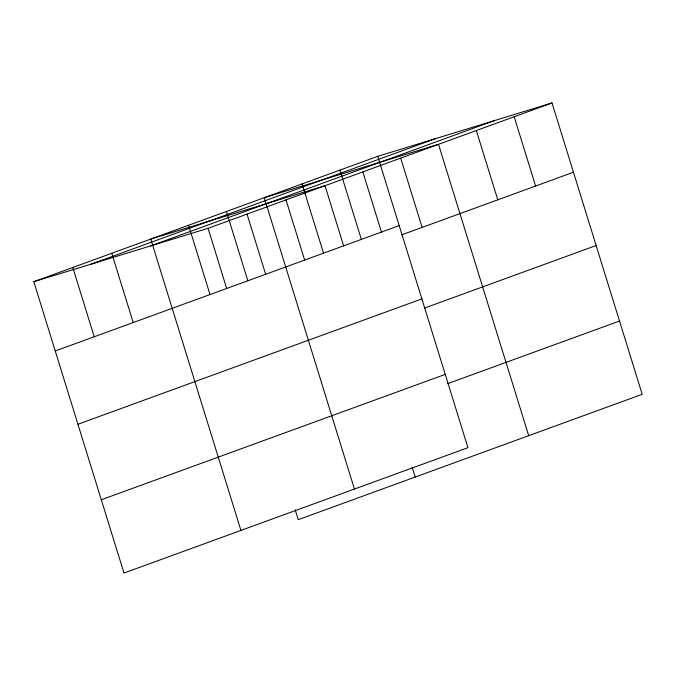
<?xml version="1.0" encoding="UTF-8"?>
<svg xmlns="http://www.w3.org/2000/svg" width="676" height="676" viewBox="0 0 676 676"><rect width="100%" height="100%" fill="white"/><g stroke="black" fill="none" stroke-linecap="round" stroke-linejoin="round"><path stroke-width="1.01" d="M377.749 156.325L467.944 447.681L123.987 573.045L33.8 281.689L377.749 156.325L552.013 102.955L642.2 394.311L298.251 519.675L295.142 509.636M91.302 264.079L435.26 138.707M150.554 245.937L494.502 120.565M33.8 281.689L208.056 228.319L552.013 102.955M55.246 350.971L399.195 225.598M401.747 234.825L573.459 172.236M77.934 424.258L421.883 298.885M424.427 308.112L596.139 245.523M101.307 499.758L445.256 374.394M447.799 383.613L619.512 321.024M514.174 116.745L535.62 186.027M476.343 130.536L497.789 199.817M528.7 435.682L438.504 144.326L264.248 197.696L354.435 489.052M400.674 158.116L422.12 227.398M362.835 171.907L381.484 232.155M339.918 170.115L361.364 239.388M343.653 245.946L325.004 185.697L150.748 239.059L240.935 530.423M412.081 467.015L415.191 477.053M302.079 183.906L323.525 253.179M286.024 199.91L304.673 260.15M247.036 214.115L265.685 274.355M226.409 211.487L247.855 280.76M208.056 228.319L226.705 288.567M188.579 225.277L210.025 294.55M111.76 253.272L133.206 322.553M72.78 267.476L94.226 336.758"/></g></svg>
